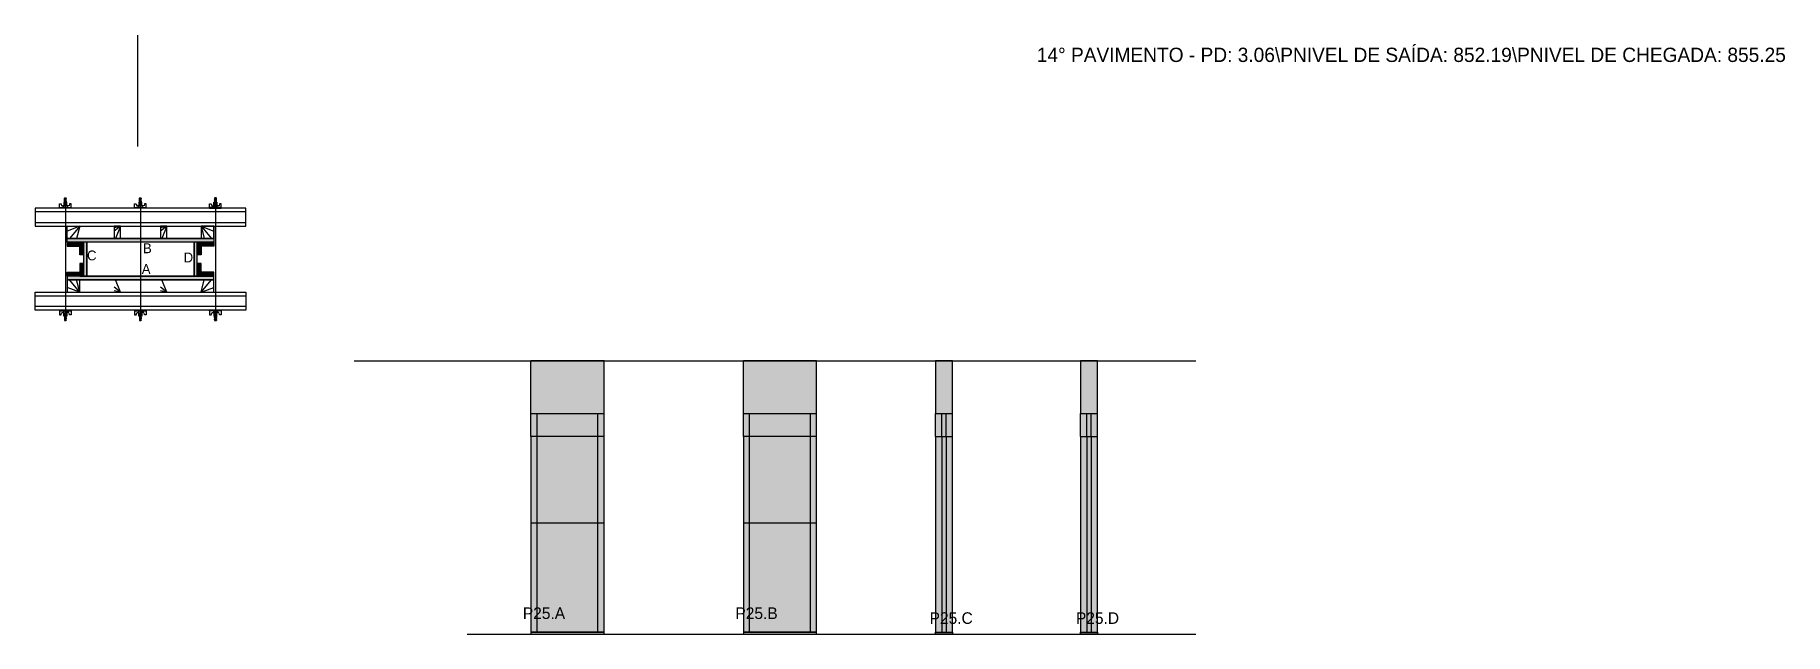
# Model space of a CAD drawing. Header units: metres. Extents: x 5745 to 7704, y 5139 to 5810.
import ezdxf

# ---------------------------------------------------------------- set-up
doc = ezdxf.new("R2010")
doc.units = ezdxf.units.M
for name, color, linetype in [('CHAPA', 7, 'Continuous'), ('COTA', 7, 'Continuous'), ('Hachura', 7, 'Continuous'), ('Madeira', 7, 'Continuous'), ('NOMENCLATURA', 7, 'Continuous'), ('Nível', 7, 'Continuous'), ('Painéis', 7, 'Continuous'), ('Perfil Metálico', 7, 'Continuous'), ('SARR_2.2x7', 7, 'Continuous'), ('SARRAFO', 7, 'Continuous'), ('Texto Seção', 7, 'Continuous'), ('TEXTO_GERAL', 7, 'Continuous')]:
    doc.layers.add(name, color=color, linetype=linetype)

msp = doc.modelspace()

# ---------------------------------------------------------------- hatches: boundary and pattern name
at = {"layer": 'COTA'}
h = msp.add_hatch(color=7, dxfattribs=at)
h.dxf.hatch_style = 1
h.paths.add_polyline_path([(6381.8, 5386), (6381.8, 5445), (6381.8, 5445), (6299.8, 5445), (6299.8, 5445), (6299.8, 5386), (6299.8, 5386), (6381.8, 5386), (6381.8, 5386)])
h = msp.add_hatch(color=7, dxfattribs=at)
h.dxf.hatch_style = 1
h.paths.add_polyline_path([(6619.7, 5386), (6619.7, 5445), (6619.7, 5445), (6537.7, 5445), (6537.7, 5445), (6537.7, 5386), (6537.7, 5386), (6619.7, 5386)])
h = msp.add_hatch(color=7, dxfattribs=at)
h.dxf.hatch_style = 1
h.paths.add_polyline_path([(6771.7, 5386), (6771.7, 5445), (6771.7, 5445), (6752.7, 5445), (6752.7, 5445), (6752.7, 5386), (6752.7, 5386), (6771.7, 5386), (6771.7, 5386)])
h = msp.add_hatch(color=7, dxfattribs=at)
h.dxf.hatch_style = 1
h.paths.add_polyline_path([(6934.2, 5386), (6934.2, 5445), (6934.2, 5445), (6915.2, 5445), (6915.2, 5445), (6915.2, 5386), (6915.2, 5386), (6934.2, 5386), (6934.2, 5386)])
at = {"layer": 'Hachura'}
h = msp.add_hatch(color=7, dxfattribs=at)
h.dxf.hatch_style = 1
h.paths.add_polyline_path([(5780.7, 5577.7), (5780.7, 5581.7), (5780.7, 5581.7), (5944.7, 5581.7), (5944.7, 5581.7), (5944.7, 5577.7), (5944.7, 5577.7), (5780.7, 5577.7)])
h = msp.add_hatch(color=7, dxfattribs=at)
h.dxf.hatch_style = 1
h.paths.add_polyline_path([(5780.7, 5577.7), (5780.7, 5581.7), (5780.7, 5581.7), (5944.7, 5581.7), (5944.7, 5581.7), (5944.7, 5577.7), (5944.7, 5577.7), (5780.7, 5577.7)])
h = msp.add_hatch(color=7, dxfattribs=at)
h.dxf.hatch_style = 1
h.paths.add_polyline_path([(5794.7, 5577.7), (5794.7, 5573.3), (5794.7, 5573.3), (5780.7, 5573.3), (5780.7, 5573.3), (5780.7, 5577.7), (5780.7, 5577.7), (5794.7, 5577.7)])
h = msp.add_hatch(color=7, dxfattribs=at)
h.dxf.hatch_style = 1
h.paths.add_polyline_path([(5799.1, 5577.7), (5794.7, 5577.7), (5794.7, 5577.7), (5794.7, 5563.7), (5794.7, 5563.7), (5799.1, 5563.7), (5799.1, 5563.7), (5799.1, 5577.7)])
h = msp.add_hatch(color=7, dxfattribs=at)
h.dxf.hatch_style = 1
h.paths.add_polyline_path([(5802.7, 5577.7), (5799.1, 5577.7), (5799.1, 5577.7), (5799.1, 5539.7), (5799.1, 5539.7), (5802.7, 5539.7), (5802.7, 5539.7), (5802.7, 5577.7)])
h = msp.add_hatch(color=7, dxfattribs=at)
h.dxf.hatch_style = 1
h.paths.add_polyline_path([(5802.7, 5577.7), (5799.1, 5577.7), (5799.1, 5577.7), (5799.1, 5539.7), (5799.1, 5539.7), (5802.7, 5539.7), (5802.7, 5539.7), (5802.7, 5577.7)])
h = msp.add_hatch(color=7, dxfattribs=at)
h.dxf.hatch_style = 1
h.paths.add_polyline_path([(5926.3, 5577.7), (5922.7, 5577.7), (5922.7, 5577.7), (5922.7, 5539.7), (5922.7, 5539.7), (5926.3, 5539.7), (5926.3, 5539.7), (5926.3, 5577.7)])
h = msp.add_hatch(color=7, dxfattribs=at)
h.dxf.hatch_style = 1
h.paths.add_polyline_path([(5926.3, 5577.7), (5922.7, 5577.7), (5922.7, 5577.7), (5922.7, 5539.7), (5922.7, 5539.7), (5926.3, 5539.7), (5926.3, 5539.7), (5926.3, 5577.7)])
h = msp.add_hatch(color=7, dxfattribs=at)
h.dxf.hatch_style = 1
h.paths.add_polyline_path([(5930.7, 5577.7), (5926.3, 5577.7), (5926.3, 5577.7), (5926.3, 5563.7), (5926.3, 5563.7), (5930.7, 5563.7), (5930.7, 5563.7), (5930.7, 5577.7)])
h = msp.add_hatch(color=7, dxfattribs=at)
h.dxf.hatch_style = 1
h.paths.add_polyline_path([(5930.7, 5577.7), (5930.7, 5573.3), (5930.7, 5573.3), (5944.7, 5573.3), (5944.7, 5573.3), (5944.7, 5577.7), (5944.7, 5577.7), (5930.7, 5577.7)])
h = msp.add_hatch(color=7, dxfattribs=at)
h.dxf.hatch_style = 1
h.paths.add_polyline_path([(5799.1, 5539.7), (5794.7, 5539.7), (5794.7, 5539.7), (5794.7, 5553.7), (5794.7, 5553.7), (5799.1, 5553.7), (5799.1, 5553.7), (5799.1, 5539.7)])
h = msp.add_hatch(color=7, dxfattribs=at)
h.dxf.hatch_style = 1
h.paths.add_polyline_path([(5930.7, 5539.7), (5926.3, 5539.7), (5926.3, 5539.7), (5926.3, 5553.7), (5926.3, 5553.7), (5930.7, 5553.7), (5930.7, 5553.7), (5930.7, 5539.7)])
h = msp.add_hatch(color=7, dxfattribs=at)
h.dxf.hatch_style = 1
h.paths.add_polyline_path([(5794.7, 5539.7), (5794.7, 5544.1), (5794.7, 5544.1), (5780.7, 5544.1), (5780.7, 5544.1), (5780.7, 5539.7), (5780.7, 5539.7), (5794.7, 5539.7)])
h = msp.add_hatch(color=7, dxfattribs=at)
h.dxf.hatch_style = 1
h.paths.add_polyline_path([(5780.7, 5539.7), (5780.7, 5535.7), (5780.7, 5535.7), (5944.7, 5535.7), (5944.7, 5535.7), (5944.7, 5539.7), (5944.7, 5539.7), (5780.7, 5539.7)])
h = msp.add_hatch(color=7, dxfattribs=at)
h.dxf.hatch_style = 1
h.paths.add_polyline_path([(5780.7, 5539.7), (5780.7, 5535.7), (5780.7, 5535.7), (5944.7, 5535.7), (5944.7, 5535.7), (5944.7, 5539.7), (5944.7, 5539.7), (5780.7, 5539.7)])
h = msp.add_hatch(color=7, dxfattribs=at)
h.dxf.hatch_style = 1
h.paths.add_polyline_path([(5930.7, 5539.7), (5930.7, 5544.1), (5930.7, 5544.1), (5944.7, 5544.1), (5944.7, 5544.1), (5944.7, 5539.7), (5944.7, 5539.7), (5930.7, 5539.7)])
h = msp.add_hatch(color=7, dxfattribs=at)
h.dxf.hatch_style = 1
h.paths.add_polyline_path([(6381.8, 5139), (6381.8, 5386), (6381.8, 5386), (6299.8, 5386), (6299.8, 5386), (6299.8, 5139), (6299.8, 5139), (6381.8, 5139)])
h = msp.add_hatch(color=7, dxfattribs=at)
h.dxf.hatch_style = 1
h.paths.add_polyline_path([(6619.7, 5139), (6619.7, 5386), (6619.7, 5386), (6537.7, 5386), (6537.7, 5386), (6537.7, 5139), (6537.7, 5139), (6619.7, 5139)])
h = msp.add_hatch(color=7, dxfattribs=at)
h.dxf.hatch_style = 1
h.paths.add_polyline_path([(6771.7, 5386), (6752.7, 5386), (6752.7, 5386), (6752.7, 5139), (6752.7, 5139), (6771.7, 5139), (6771.7, 5139), (6771.7, 5386)])
h = msp.add_hatch(color=7, dxfattribs=at)
h.dxf.hatch_style = 1
h.paths.add_polyline_path([(6934.2, 5386), (6915.2, 5386), (6915.2, 5386), (6915.2, 5139), (6915.2, 5139), (6934.2, 5139), (6934.2, 5139), (6934.2, 5386)])

# ---------------------------------------------------------------- linework, layer by layer
at = {"layer": 'CHAPA', "color": 7, "lineweight": 25}
for points in [[(5780.7, 5577.7), (5780.7, 5581.7), (5944.7, 5581.7), (5944.7, 5577.7)], [(5780.7, 5577.7), (5780.7, 5581.7), (5944.7, 5581.7), (5944.7, 5577.7)], [(5802.7, 5577.7), (5799.1, 5577.7), (5799.1, 5539.7), (5802.7, 5539.7)], [(5802.7, 5577.7), (5799.1, 5577.7), (5799.1, 5539.7), (5802.7, 5539.7)], [(5926.3, 5577.7), (5922.7, 5577.7), (5922.7, 5539.7), (5926.3, 5539.7)], [(5926.3, 5577.7), (5922.7, 5577.7), (5922.7, 5539.7), (5926.3, 5539.7)], [(5780.7, 5539.7), (5780.7, 5535.7), (5944.7, 5535.7), (5944.7, 5539.7)], [(5780.7, 5539.7), (5780.7, 5535.7), (5944.7, 5535.7), (5944.7, 5539.7)]]:
    msp.add_lwpolyline(points, close=True, dxfattribs=at)
at = {"layer": 'COTA', "color": 7, "lineweight": 25}
for p, q in [((6299.8, 5386), (6299.8, 5445)), ((6381.8, 5445), (6299.8, 5445)), ((6381.8, 5386), (6381.8, 5445)), ((6619.7, 5445), (6537.7, 5445)), ((6537.7, 5386), (6537.7, 5445)), ((6619.7, 5386), (6619.7, 5445))]:
    msp.add_line(p, q, dxfattribs=at)
for points in [[(6771.7, 5386), (6771.7, 5445), (6752.7, 5445), (6752.7, 5386)], [(6934.2, 5386), (6934.2, 5445), (6915.2, 5445), (6915.2, 5386)]]:
    msp.add_lwpolyline(points, dxfattribs=at)
at = {"layer": 'Defpoints', "color": 7, "lineweight": 25}
msp.add_line((5859.7, 5684.7), (5859.7, 5809.7), dxfattribs=at)
at = {"layer": 'Hachura', "color": 7, "lineweight": 25}
for p, q in [((5779.7, 5625.4), (5777.5, 5626.5)), ((5779.7, 5624.3), (5777.5, 5625.3)), ((5779.7, 5623.1), (5777.5, 5624.2)), ((5778.8, 5622.4), (5777.5, 5623)), ((5777.6, 5627.1), (5777.9, 5627.5)), ((5777.6, 5626.8), (5777.6, 5627.1)), ((5777.6, 5627.1), (5777.6, 5627.1)), ((5779.6, 5627.1), (5777.6, 5627.1)), ((5777.6, 5626.8), (5779.6, 5625.9)), ((5777.6, 5626.8), (5779.6, 5625.9)), ((5777.6, 5626.7), (5779.7, 5625.6)), ((5777.6, 5625.7), (5777.6, 5626.3)), ((5779.6, 5625.3), (5777.6, 5626.3)), ((5777.6, 5625.7), (5779.6, 5624.7)), ((5777.6, 5625.6), (5779.7, 5624.5)), ((5777.6, 5624.5), (5777.6, 5625.1)), ((5779.6, 5624.2), (5777.6, 5625.1)), ((5777.6, 5624.9), (5777.6, 5625.1)), ((5777.6, 5624.5), (5779.6, 5623.5)), ((5777.6, 5624.4), (5779.7, 5623.3)), ((5777.6, 5623.3), (5777.6, 5624)), ((5779.6, 5623), (5777.6, 5624)), ((5777.6, 5623.3), (5779.6, 5622.4)), ((5778.5, 5622.4), (5777.6, 5622.8)), ((5777.6, 5622.4), (5777.6, 5622.8)), ((5777.9, 5627.5), (5779.2, 5627.5)), ((5779.6, 5626.5), (5778.3, 5627.1)), ((5779.7, 5626.6), (5778.5, 5627.1)), ((5778.7, 5626.5), (5778.7, 5494.7)), ((5779, 5627.1), (5779.7, 5626.8)), ((5779.6, 5627.1), (5779.2, 5627.5)), ((5779.3, 5627.1), (5779.6, 5627)), ((5779.6, 5627), (5779.6, 5627.1)), ((5779.6, 5626.5), (5779.6, 5625.9)), ((5779.6, 5624.7), (5779.6, 5625.3)), ((5779.6, 5624), (5779.6, 5624.2)), ((5779.6, 5624), (5779.6, 5623.5)), ((5779.6, 5623), (5779.6, 5622.4)), ((5863.7, 5625.4), (5861.5, 5626.5)), ((5863.7, 5624.3), (5861.5, 5625.3)), ((5863.7, 5623.1), (5861.5, 5624.2)), ((5862.8, 5622.4), (5861.5, 5623)), ((5861.6, 5627.1), (5861.9, 5627.5)), ((5861.6, 5626.8), (5861.6, 5627.1)), ((5861.6, 5627.1), (5861.6, 5627.1)), ((5863.6, 5627.1), (5861.6, 5627.1)), ((5861.6, 5626.8), (5863.6, 5625.9)), ((5861.6, 5626.8), (5863.6, 5625.9)), ((5861.6, 5626.7), (5863.7, 5625.6)), ((5861.6, 5625.7), (5861.6, 5626.3)), ((5863.6, 5625.3), (5861.6, 5626.3)), ((5861.6, 5625.7), (5863.6, 5624.7)), ((5861.6, 5625.6), (5863.7, 5624.5)), ((5861.6, 5624.5), (5861.6, 5625.1)), ((5863.6, 5624.2), (5861.6, 5625.1)), ((5861.6, 5624.9), (5861.6, 5625.1)), ((5861.6, 5624.5), (5863.6, 5623.5)), ((5861.6, 5624.4), (5863.7, 5623.3)), ((5861.6, 5623.3), (5861.6, 5624)), ((5863.6, 5623), (5861.6, 5624)), ((5861.6, 5623.3), (5863.6, 5622.4)), ((5862.5, 5622.4), (5861.6, 5622.8)), ((5861.6, 5622.4), (5861.6, 5622.8)), ((5861.9, 5627.5), (5863.2, 5627.5)), ((5863.6, 5626.5), (5862.3, 5627.1)), ((5863.7, 5626.6), (5862.5, 5627.1)), ((5862.7, 5626.5), (5862.7, 5494.7)), ((5863, 5627.1), (5863.7, 5626.8)), ((5863.6, 5627.1), (5863.2, 5627.5)), ((5863.3, 5627.1), (5863.6, 5627)), ((5863.6, 5627), (5863.6, 5627.1)), ((5863.6, 5626.5), (5863.6, 5625.9)), ((5863.6, 5624.7), (5863.6, 5625.3)), ((5863.6, 5624), (5863.6, 5624.2)), ((5863.6, 5624), (5863.6, 5623.5)), ((5863.6, 5623), (5863.6, 5622.4)), ((5946.3, 5627.1), (5945.6, 5626.8)), ((5947.8, 5626.7), (5945.6, 5625.6)), ((5947.8, 5625.6), (5945.6, 5624.5)), ((5947.8, 5624.4), (5945.6, 5623.3)), ((5945.7, 5626.6), (5946.8, 5627.1)), ((5945.7, 5625.4), (5947.8, 5626.5)), ((5945.7, 5624.3), (5947.8, 5625.3)), ((5945.7, 5623.1), (5947.8, 5624.2)), ((5945.8, 5627.1), (5946.1, 5627.5)), ((5946, 5627.1), (5945.8, 5627)), ((5945.8, 5627), (5945.8, 5627.1)), ((5945.8, 5626.5), (5947, 5627.1)), ((5945.8, 5627.1), (5947.7, 5627.1)), ((5947.7, 5626.8), (5945.8, 5625.9)), ((5947.7, 5626.8), (5945.8, 5625.9)), ((5945.8, 5626.5), (5945.8, 5625.9)), ((5945.8, 5625.3), (5947.7, 5626.3)), ((5947.7, 5625.7), (5945.8, 5624.7)), ((5945.8, 5624.7), (5945.8, 5625.3)), ((5945.8, 5624.2), (5947.7, 5625.1)), ((5947.7, 5624.5), (5945.8, 5623.5)), ((5945.8, 5624), (5945.8, 5624.2)), ((5945.8, 5624), (5945.8, 5623.5)), ((5945.8, 5623), (5947.7, 5624)), ((5947.7, 5623.3), (5945.8, 5622.4)), ((5945.8, 5623), (5945.8, 5622.4)), ((5947.4, 5627.5), (5946.1, 5627.5)), ((5946.5, 5622.4), (5947.8, 5623)), ((5946.7, 5626.5), (5946.7, 5494.7)), ((5946.8, 5622.4), (5947.7, 5622.8)), ((5947.7, 5627.1), (5947.4, 5627.5)), ((5947.7, 5626.8), (5947.7, 5627.1)), ((5947.7, 5627.1), (5947.7, 5627.1)), ((5947.7, 5625.7), (5947.7, 5626.3)), ((5947.7, 5624.5), (5947.7, 5625.1)), ((5947.7, 5624.9), (5947.7, 5625.1)), ((5947.7, 5623.3), (5947.7, 5624)), ((5947.7, 5622.4), (5947.7, 5622.8)), ((5772.2, 5615.7), (5772.2, 5620.8)), ((5772.2, 5620.8), (5773.9, 5620.8)), ((5772.2, 5616.6), (5785.1, 5616.6)), ((5772.2, 5616.6), (5777.4, 5616.6)), ((5785.1, 5615.7), (5772.2, 5615.7)), ((5772.4, 5616.6), (5772.4, 5615.7)), ((5772.6, 5616.6), (5772.6, 5615.7)), ((5772.9, 5616.6), (5772.9, 5615.7)), ((5773.4, 5616.6), (5773.4, 5615.7)), ((5773.9, 5620.8), (5774.5, 5618.6)), ((5774.2, 5616.6), (5774.2, 5615.7)), ((5774.8, 5618.4), (5776.7, 5618.4)), ((5775.6, 5616.6), (5775.6, 5615.7)), ((5784.2, 5615.7), (5776.3, 5615.7)), ((5776.7, 5619.1), (5780.6, 5619.1)), ((5776.7, 5616.6), (5776.7, 5619.1)), ((5778.7, 5616.6), (5776.7, 5616.6)), ((5780.3, 5622.4), (5777, 5622.4)), ((5777, 5622.4), (5777, 5619.1)), ((5780.3, 5622.3), (5777, 5622.3)), ((5777.4, 5616.6), (5778, 5616.6)), ((5777.7, 5616.2), (5777.7, 5616.5)), ((5777.7, 5615.8), (5777.7, 5616.2)), ((5778, 5622.4), (5778, 5619.1)), ((5778.3, 5616.6), (5778.3, 5618.6)), ((5778.7, 5616.6), (5778.7, 5615.7)), ((5778.9, 5618.6), (5778.9, 5616.6)), ((5779.6, 5622.4), (5779.6, 5619.1)), ((5779.6, 5616.4), (5779.6, 5616)), ((5780.3, 5619.1), (5780.3, 5622.4)), ((5780.6, 5619.1), (5780.3, 5619.1)), ((5780.6, 5619.1), (5780.3, 5619.1)), ((5780.6, 5619.1), (5780.6, 5616.6)), ((5782.5, 5618.4), (5780.6, 5618.4)), ((5781.7, 5616.6), (5781.7, 5615.7)), ((5783.4, 5620.8), (5782.8, 5618.6)), ((5783.1, 5616.6), (5783.1, 5615.7)), ((5785.1, 5620.8), (5783.4, 5620.8)), ((5784, 5616.6), (5784, 5615.7)), ((5784.4, 5616.6), (5784.4, 5615.7)), ((5784.8, 5616.6), (5784.8, 5615.7)), ((5785, 5616.6), (5785, 5615.7)), ((5785.1, 5616.6), (5785.1, 5620.8)), ((5785.1, 5616.6), (5785.1, 5615.7)), ((5856.2, 5615.7), (5856.2, 5620.8)), ((5856.2, 5620.8), (5857.9, 5620.8)), ((5856.2, 5616.6), (5869.1, 5616.6)), ((5856.2, 5616.6), (5861.4, 5616.6)), ((5869.1, 5615.7), (5856.2, 5615.7)), ((5856.4, 5616.6), (5856.4, 5615.7)), ((5856.6, 5616.6), (5856.6, 5615.7)), ((5856.9, 5616.6), (5856.9, 5615.7)), ((5857.4, 5616.6), (5857.4, 5615.7)), ((5857.9, 5620.8), (5858.5, 5618.6)), ((5858.2, 5616.6), (5858.2, 5615.7)), ((5858.8, 5618.4), (5860.7, 5618.4)), ((5859.6, 5616.6), (5859.6, 5615.7)), ((5868.2, 5615.7), (5860.3, 5615.7)), ((5860.7, 5619.1), (5864.6, 5619.1)), ((5860.7, 5616.6), (5860.7, 5619.1)), ((5862.7, 5616.6), (5860.7, 5616.6)), ((5864.3, 5622.4), (5861, 5622.4)), ((5861, 5622.4), (5861, 5619.1)), ((5864.3, 5622.3), (5861, 5622.3)), ((5861.4, 5616.6), (5862, 5616.6)), ((5861.7, 5616.2), (5861.7, 5616.5)), ((5861.7, 5615.8), (5861.7, 5616.2)), ((5862, 5622.4), (5862, 5619.1)), ((5862.3, 5616.6), (5862.3, 5618.6)), ((5862.7, 5616.6), (5862.7, 5615.7)), ((5862.9, 5618.6), (5862.9, 5616.6)), ((5863.6, 5622.4), (5863.6, 5619.1)), ((5863.6, 5616.4), (5863.6, 5616)), ((5864.3, 5619.1), (5864.3, 5622.4)), ((5864.6, 5619.1), (5864.3, 5619.1)), ((5864.6, 5619.1), (5864.3, 5619.1)), ((5864.6, 5619.1), (5864.6, 5616.6)), ((5866.5, 5618.4), (5864.6, 5618.4)), ((5865.7, 5616.6), (5865.7, 5615.7)), ((5867.4, 5620.8), (5866.8, 5618.6)), ((5867.1, 5616.6), (5867.1, 5615.7)), ((5869.1, 5620.8), (5867.4, 5620.8)), ((5868, 5616.6), (5868, 5615.7)), ((5868.4, 5616.6), (5868.4, 5615.7)), ((5868.8, 5616.6), (5868.8, 5615.7)), ((5869, 5616.6), (5869, 5615.7)), ((5869.1, 5616.6), (5869.1, 5620.8)), ((5869.1, 5616.6), (5869.1, 5615.7)), ((5940.2, 5616.6), (5940.2, 5620.8)), ((5940.2, 5620.8), (5941.9, 5620.8)), ((5953.1, 5616.6), (5940.2, 5616.6)), ((5940.2, 5616.6), (5940.2, 5615.7)), ((5940.2, 5615.7), (5953.1, 5615.7)), ((5940.4, 5616.6), (5940.4, 5615.7)), ((5940.6, 5616.6), (5940.6, 5615.7)), ((5940.9, 5616.6), (5940.9, 5615.7)), ((5941.2, 5615.7), (5949, 5615.7)), ((5941.4, 5616.6), (5941.4, 5615.7)), ((5941.9, 5620.8), (5942.5, 5618.6)), ((5942.2, 5616.6), (5942.2, 5615.7)), ((5942.8, 5618.4), (5944.7, 5618.4)), ((5943.6, 5616.6), (5943.6, 5615.7)), ((5948.6, 5619.1), (5944.7, 5619.1)), ((5944.7, 5619.1), (5944.7, 5616.6)), ((5944.7, 5619.1), (5945, 5619.1)), ((5944.7, 5619.1), (5945, 5619.1)), ((5945, 5622.4), (5948.3, 5622.4)), ((5945, 5619.1), (5945, 5622.4)), ((5945, 5622.3), (5948.3, 5622.3)), ((5945.7, 5616.4), (5945.7, 5616)), ((5945.8, 5622.4), (5945.8, 5619.1)), ((5946.5, 5618.6), (5946.5, 5616.6)), ((5946.7, 5616.6), (5948.6, 5616.6)), ((5946.7, 5616.6), (5946.7, 5615.7)), ((5947, 5616.6), (5947, 5618.6)), ((5947.3, 5622.4), (5947.3, 5619.1)), ((5948, 5616.6), (5947.3, 5616.6)), ((5947.6, 5616.2), (5947.6, 5616.5)), ((5947.6, 5615.8), (5947.6, 5616.2)), ((5953.1, 5616.6), (5948, 5616.6)), ((5948.3, 5622.4), (5948.3, 5619.1)), ((5948.6, 5616.6), (5948.6, 5619.1)), ((5950.5, 5618.4), (5948.6, 5618.4)), ((5949.7, 5616.6), (5949.7, 5615.7)), ((5951.4, 5620.8), (5950.9, 5618.6)), ((5951.1, 5616.6), (5951.1, 5615.7)), ((5953.1, 5620.8), (5951.4, 5620.8)), ((5952, 5616.6), (5952, 5615.7)), ((5952.4, 5616.6), (5952.4, 5615.7)), ((5952.8, 5616.6), (5952.8, 5615.7)), ((5953, 5616.6), (5953, 5615.7)), ((5953.1, 5615.7), (5953.1, 5620.8)), ((5785.1, 5501.7), (5772.2, 5501.7)), ((5772.2, 5501.7), (5772.2, 5496.5)), ((5772.2, 5500.8), (5785.1, 5500.8)), ((5772.2, 5500.8), (5777.4, 5500.8)), ((5772.2, 5496.5), (5773.9, 5496.5)), ((5772.4, 5500.7), (5772.4, 5501.7)), ((5772.6, 5500.7), (5772.6, 5501.7)), ((5772.9, 5500.7), (5772.9, 5501.7)), ((5773.4, 5500.7), (5773.4, 5501.7)), ((5773.9, 5496.5), (5774.5, 5498.7)), ((5774.2, 5500.7), (5774.2, 5501.7)), ((5774.8, 5499), (5776.7, 5499)), ((5775.6, 5500.7), (5775.6, 5501.7)), ((5784.2, 5501.7), (5776.3, 5501.7)), ((5778.7, 5500.8), (5776.7, 5500.8)), ((5776.7, 5500.8), (5776.7, 5498.2)), ((5776.7, 5498.2), (5780.6, 5498.2)), ((5777, 5495), (5777, 5498.2)), ((5780.3, 5495), (5777, 5495)), ((5780.3, 5495), (5777, 5495)), ((5777.4, 5500.8), (5778, 5500.8)), ((5778.8, 5495), (5777.5, 5494.3)), ((5779.7, 5494.2), (5777.5, 5493.2)), ((5779.7, 5493.1), (5777.5, 5492)), ((5779.7, 5491.9), (5777.5, 5490.8)), ((5777.6, 5494), (5779.6, 5495)), ((5778.5, 5495), (5777.6, 5494.5)), ((5777.6, 5495), (5777.6, 5494.5)), ((5779.6, 5494.3), (5777.6, 5493.3)), ((5777.6, 5494), (5777.6, 5493.3)), ((5777.6, 5492.9), (5779.7, 5494)), ((5777.6, 5492.8), (5779.6, 5493.8)), ((5779.6, 5493.2), (5777.6, 5492.2)), ((5777.6, 5492.8), (5777.6, 5492.2)), ((5777.6, 5491.8), (5779.7, 5492.8)), ((5777.6, 5491.7), (5779.6, 5492.6)), ((5777.6, 5492.4), (5777.6, 5492.2)), ((5779.6, 5492), (5777.6, 5491)), ((5777.6, 5491.7), (5777.6, 5491)), ((5777.6, 5490.6), (5779.7, 5491.7)), ((5777.6, 5490.5), (5779.6, 5491.5)), ((5777.6, 5490.5), (5779.6, 5491.5)), ((5777.6, 5490.5), (5777.6, 5490.2)), ((5777.6, 5490.2), (5777.6, 5490.2)), ((5777.6, 5490.2), (5777.9, 5489.9)), ((5779.6, 5490.2), (5777.6, 5490.2)), ((5777.7, 5501.5), (5777.7, 5501.1)), ((5777.7, 5501.1), (5777.7, 5500.9)), ((5777.9, 5489.9), (5779.2, 5489.9)), ((5778, 5495), (5778, 5498.2)), ((5778.3, 5500.8), (5778.3, 5498.8)), ((5779.6, 5490.8), (5778.3, 5490.2)), ((5779.7, 5490.8), (5778.5, 5490.2)), ((5778.7, 5500.8), (5778.7, 5501.7)), ((5778.9, 5498.8), (5778.9, 5500.8)), ((5779, 5490.2), (5779.7, 5490.5)), ((5779.6, 5490.2), (5779.2, 5489.9)), ((5779.3, 5490.2), (5779.6, 5490.3)), ((5779.6, 5500.9), (5779.6, 5501.3)), ((5779.6, 5495), (5779.6, 5498.2)), ((5779.6, 5494.3), (5779.6, 5495)), ((5779.6, 5493.4), (5779.6, 5493.8)), ((5779.6, 5493.4), (5779.6, 5493.2)), ((5779.6, 5492.6), (5779.6, 5492)), ((5779.6, 5490.8), (5779.6, 5491.5)), ((5779.6, 5490.3), (5779.6, 5490.2)), ((5780.3, 5498.2), (5780.3, 5495)), ((5780.6, 5498.2), (5780.3, 5498.2)), ((5780.6, 5498.2), (5780.3, 5498.2)), ((5780.6, 5498.2), (5780.6, 5500.8)), ((5782.5, 5499), (5780.6, 5499)), ((5781.7, 5500.7), (5781.7, 5501.7)), ((5783.4, 5496.5), (5782.8, 5498.7)), ((5783.1, 5500.7), (5783.1, 5501.7)), ((5785.1, 5496.5), (5783.4, 5496.5)), ((5784, 5500.7), (5784, 5501.7)), ((5784.4, 5500.7), (5784.4, 5501.7)), ((5784.8, 5500.7), (5784.8, 5501.7)), ((5785, 5500.7), (5785, 5501.7)), ((5785.1, 5500.8), (5785.1, 5501.7)), ((5785.1, 5500.8), (5785.1, 5496.5)), ((5869.1, 5501.7), (5856.2, 5501.7)), ((5856.2, 5501.7), (5856.2, 5496.5)), ((5856.2, 5500.8), (5869.1, 5500.8)), ((5856.2, 5500.8), (5861.4, 5500.8)), ((5856.2, 5496.5), (5857.9, 5496.5)), ((5856.4, 5500.7), (5856.4, 5501.7)), ((5856.6, 5500.7), (5856.6, 5501.7)), ((5856.9, 5500.7), (5856.9, 5501.7)), ((5857.4, 5500.7), (5857.4, 5501.7)), ((5857.9, 5496.5), (5858.5, 5498.7)), ((5858.2, 5500.7), (5858.2, 5501.7)), ((5858.8, 5499), (5860.7, 5499)), ((5859.6, 5500.7), (5859.6, 5501.7)), ((5868.2, 5501.7), (5860.3, 5501.7)), ((5862.7, 5500.8), (5860.7, 5500.8)), ((5860.7, 5500.8), (5860.7, 5498.2)), ((5860.7, 5498.2), (5864.6, 5498.2)), ((5861, 5495), (5861, 5498.2)), ((5864.3, 5495), (5861, 5495)), ((5864.3, 5495), (5861, 5495)), ((5861.4, 5500.8), (5862, 5500.8)), ((5862.8, 5495), (5861.5, 5494.3)), ((5863.7, 5494.2), (5861.5, 5493.2)), ((5863.7, 5493.1), (5861.5, 5492)), ((5863.7, 5491.9), (5861.5, 5490.8)), ((5861.6, 5494), (5863.6, 5495)), ((5862.5, 5495), (5861.6, 5494.5)), ((5861.6, 5495), (5861.6, 5494.5)), ((5863.6, 5494.3), (5861.6, 5493.3)), ((5861.6, 5494), (5861.6, 5493.3)), ((5861.6, 5492.9), (5863.7, 5494)), ((5861.6, 5492.8), (5863.6, 5493.8)), ((5863.6, 5493.2), (5861.6, 5492.2)), ((5861.6, 5492.8), (5861.6, 5492.2)), ((5861.6, 5491.8), (5863.7, 5492.8)), ((5861.6, 5491.7), (5863.6, 5492.6)), ((5861.6, 5492.4), (5861.6, 5492.2)), ((5863.6, 5492), (5861.6, 5491)), ((5861.6, 5491.7), (5861.6, 5491)), ((5861.6, 5490.6), (5863.7, 5491.7)), ((5861.6, 5490.5), (5863.6, 5491.5)), ((5861.6, 5490.5), (5863.6, 5491.5)), ((5861.6, 5490.5), (5861.6, 5490.2)), ((5861.6, 5490.2), (5861.6, 5490.2)), ((5861.6, 5490.2), (5861.9, 5489.9)), ((5863.6, 5490.2), (5861.6, 5490.2)), ((5861.7, 5501.5), (5861.7, 5501.1)), ((5861.7, 5501.1), (5861.7, 5500.9)), ((5861.9, 5489.9), (5863.2, 5489.9)), ((5862, 5495), (5862, 5498.2)), ((5862.3, 5500.8), (5862.3, 5498.8)), ((5863.6, 5490.8), (5862.3, 5490.2)), ((5863.7, 5490.8), (5862.5, 5490.2)), ((5862.7, 5500.8), (5862.7, 5501.7)), ((5862.9, 5498.8), (5862.9, 5500.8)), ((5863, 5490.2), (5863.7, 5490.5)), ((5863.6, 5490.2), (5863.2, 5489.9)), ((5863.3, 5490.2), (5863.6, 5490.3)), ((5863.6, 5500.9), (5863.6, 5501.3)), ((5863.6, 5495), (5863.6, 5498.2)), ((5863.6, 5494.3), (5863.6, 5495)), ((5863.6, 5493.4), (5863.6, 5493.8)), ((5863.6, 5493.4), (5863.6, 5493.2)), ((5863.6, 5492.6), (5863.6, 5492)), ((5863.6, 5490.8), (5863.6, 5491.5)), ((5863.6, 5490.3), (5863.6, 5490.2)), ((5864.3, 5498.2), (5864.3, 5495)), ((5864.6, 5498.2), (5864.3, 5498.2)), ((5864.6, 5498.2), (5864.3, 5498.2)), ((5864.6, 5498.2), (5864.6, 5500.8)), ((5866.5, 5499), (5864.6, 5499)), ((5865.7, 5500.7), (5865.7, 5501.7)), ((5867.4, 5496.5), (5866.8, 5498.7)), ((5867.1, 5500.7), (5867.1, 5501.7)), ((5869.1, 5496.5), (5867.4, 5496.5)), ((5868, 5500.7), (5868, 5501.7)), ((5868.4, 5500.7), (5868.4, 5501.7)), ((5868.8, 5500.7), (5868.8, 5501.7)), ((5869, 5500.7), (5869, 5501.7)), ((5869.1, 5500.8), (5869.1, 5501.7)), ((5869.1, 5500.8), (5869.1, 5496.5)), ((5940.2, 5501.7), (5953.1, 5501.7)), ((5940.2, 5500.8), (5940.2, 5501.7)), ((5953.1, 5500.8), (5940.2, 5500.8)), ((5940.2, 5500.8), (5940.2, 5496.5)), ((5940.2, 5496.5), (5941.9, 5496.5)), ((5940.4, 5500.7), (5940.4, 5501.7)), ((5940.6, 5500.7), (5940.6, 5501.7)), ((5940.9, 5500.7), (5940.9, 5501.7)), ((5941.2, 5501.7), (5949, 5501.7)), ((5941.4, 5500.7), (5941.4, 5501.7)), ((5941.9, 5496.5), (5942.5, 5498.7)), ((5942.2, 5500.7), (5942.2, 5501.7)), ((5942.8, 5499), (5944.7, 5499)), ((5943.6, 5500.7), (5943.6, 5501.7)), ((5944.7, 5498.2), (5944.7, 5500.8)), ((5948.6, 5498.2), (5944.7, 5498.2)), ((5944.7, 5498.2), (5945, 5498.2)), ((5944.7, 5498.2), (5945, 5498.2)), ((5945, 5498.2), (5945, 5495)), ((5945, 5495), (5948.3, 5495)), ((5945, 5495), (5948.3, 5495)), ((5947.8, 5492.9), (5945.6, 5494)), ((5947.8, 5491.8), (5945.6, 5492.8)), ((5947.8, 5490.6), (5945.6, 5491.7)), ((5946.3, 5490.2), (5945.6, 5490.5)), ((5945.7, 5500.9), (5945.7, 5501.3)), ((5945.7, 5494.2), (5947.8, 5493.2)), ((5945.7, 5493.1), (5947.8, 5492)), ((5945.7, 5491.9), (5947.8, 5490.8)), ((5945.7, 5490.8), (5946.8, 5490.2)), ((5945.8, 5495), (5945.8, 5498.2)), ((5945.8, 5494.3), (5945.8, 5495)), ((5947.7, 5494), (5945.8, 5495)), ((5945.8, 5494.3), (5947.7, 5493.3)), ((5945.8, 5493.4), (5945.8, 5493.8)), ((5947.7, 5492.8), (5945.8, 5493.8)), ((5945.8, 5493.4), (5945.8, 5493.2)), ((5945.8, 5493.2), (5947.7, 5492.2)), ((5945.8, 5492.6), (5945.8, 5492)), ((5947.7, 5491.7), (5945.8, 5492.6)), ((5945.8, 5492), (5947.7, 5491)), ((5947.7, 5490.5), (5945.8, 5491.5)), ((5945.8, 5490.8), (5945.8, 5491.5)), ((5947.7, 5490.5), (5945.8, 5491.5)), ((5945.8, 5490.8), (5947, 5490.2)), ((5946, 5490.2), (5945.8, 5490.3)), ((5945.8, 5490.3), (5945.8, 5490.2)), ((5945.8, 5490.2), (5946.1, 5489.9)), ((5945.8, 5490.2), (5947.7, 5490.2)), ((5947.4, 5489.9), (5946.1, 5489.9)), ((5946.5, 5498.8), (5946.5, 5500.8)), ((5946.5, 5495), (5947.8, 5494.3)), ((5946.7, 5500.8), (5946.7, 5501.7)), ((5946.7, 5500.8), (5948.6, 5500.8)), ((5946.8, 5495), (5947.7, 5494.5)), ((5947, 5500.8), (5947, 5498.8)), ((5948, 5500.8), (5947.3, 5500.8)), ((5947.3, 5495), (5947.3, 5498.2)), ((5947.7, 5490.2), (5947.4, 5489.9)), ((5947.6, 5501.5), (5947.6, 5501.1)), ((5947.6, 5501.1), (5947.6, 5500.9)), ((5947.7, 5495), (5947.7, 5494.5)), ((5947.7, 5494), (5947.7, 5493.3)), ((5947.7, 5492.8), (5947.7, 5492.2)), ((5947.7, 5492.4), (5947.7, 5492.2)), ((5947.7, 5491.7), (5947.7, 5491)), ((5947.7, 5490.5), (5947.7, 5490.2)), ((5947.7, 5490.2), (5947.7, 5490.2)), ((5953.1, 5500.8), (5948, 5500.8)), ((5948.3, 5495), (5948.3, 5498.2)), ((5948.6, 5500.8), (5948.6, 5498.2)), ((5950.5, 5499), (5948.6, 5499)), ((5949.7, 5500.7), (5949.7, 5501.7)), ((5951.4, 5496.5), (5950.9, 5498.7)), ((5951.1, 5500.7), (5951.1, 5501.7)), ((5953.1, 5496.5), (5951.4, 5496.5)), ((5952, 5500.7), (5952, 5501.7)), ((5952.4, 5500.7), (5952.4, 5501.7)), ((5952.8, 5500.7), (5952.8, 5501.7)), ((5953, 5500.7), (5953, 5501.7)), ((5953.1, 5501.7), (5953.1, 5496.5))]:
    msp.add_line(p, q, dxfattribs=at)
at = {"layer": 'Madeira', "color": 7, "lineweight": 25}
for p, q in [((5794.7, 5595.7), (5780.7, 5590.2)), ((5794.7, 5595.7), (5783.2, 5581.7)), ((5794.7, 5595.7), (5791.2, 5581.7)), ((5840.2, 5595.7), (5833.2, 5589.9)), ((5840.2, 5595.7), (5833.2, 5593.9)), ((5840.2, 5595.7), (5834.7, 5581.7)), ((5892.2, 5595.7), (5885.2, 5589.9)), ((5892.2, 5595.7), (5885.2, 5593.9)), ((5892.2, 5595.7), (5886.7, 5581.7)), ((5930.7, 5595.7), (5942.2, 5581.7)), ((5930.7, 5595.7), (5934.1, 5581.7)), ((5930.7, 5595.7), (5944.7, 5590.2)), ((5794.7, 5521.7), (5780.7, 5527.1)), ((5794.7, 5521.7), (5783.2, 5535.7)), ((5794.7, 5521.7), (5791.2, 5535.7)), ((5840.2, 5521.7), (5833.2, 5527.4)), ((5840.2, 5521.7), (5834.7, 5535.7)), ((5892.2, 5521.7), (5885.2, 5527.4)), ((5892.2, 5521.7), (5886.7, 5535.7)), ((5930.7, 5521.6), (5942.2, 5535.7)), ((5930.7, 5521.6), (5934.1, 5535.7)), ((5930.7, 5521.6), (5944.7, 5527.1)), ((5840.2, 5521.7), (5833.2, 5523.4)), ((5892.2, 5521.7), (5885.2, 5523.4))]:
    msp.add_line(p, q, dxfattribs=at)
for points in [[(5944.7, 5595.7), (5944.7, 5581.7), (5780.7, 5581.7), (5780.7, 5595.7)], [(5840.2, 5595.7), (5833.2, 5595.7), (5833.2, 5581.7), (5840.2, 5581.7)], [(5892.2, 5595.7), (5885.2, 5595.7), (5885.2, 5581.7), (5892.2, 5581.7)], [(5930.7, 5595.7), (5930.7, 5581.7), (5944.7, 5581.7), (5944.7, 5595.7)], [(5794.7, 5521.7), (5794.7, 5535.7), (5780.7, 5535.7), (5780.7, 5521.7)], [(5944.7, 5521.7), (5944.7, 5535.7), (5780.7, 5535.7), (5780.7, 5521.7)]]:
    msp.add_lwpolyline(points, close=True, dxfattribs=at)
at = {"layer": 'Nível', "color": 7, "lineweight": 25}
for p, q in [((6102.1, 5445), (7044.2, 5445)), ((6228.3, 5139), (7044.2, 5139))]:
    msp.add_line(p, q, dxfattribs=at)
at = {"layer": 'Painéis', "color": 7, "lineweight": 25}
for p, q in [((6299.8, 5386), (6381.8, 5386)), ((6299.8, 5360), (6299.8, 5386)), ((6381.8, 5360), (6381.8, 5386)), ((6537.7, 5386), (6619.7, 5386)), ((6537.7, 5360), (6537.7, 5386)), ((6619.7, 5360), (6619.7, 5386)), ((6752.7, 5386), (6771.7, 5386)), ((6752.7, 5360), (6752.7, 5386)), ((6771.7, 5360), (6771.7, 5386)), ((6915.2, 5386), (6934.2, 5386)), ((6915.2, 5360), (6915.2, 5386)), ((6934.2, 5360), (6934.2, 5386)), ((6299.8, 5360), (6299.8, 5263)), ((6381.8, 5360), (6299.8, 5360)), ((6381.8, 5263), (6381.8, 5360)), ((6537.7, 5360), (6537.7, 5263)), ((6619.7, 5360), (6537.7, 5360)), ((6619.7, 5263), (6619.7, 5360)), ((6752.7, 5360), (6752.7, 5141)), ((6752.7, 5360), (6771.7, 5360)), ((6771.7, 5141), (6771.7, 5360)), ((6915.2, 5360), (6915.2, 5141)), ((6915.2, 5360), (6934.2, 5360)), ((6934.2, 5141), (6934.2, 5360)), ((6299.8, 5263), (6299.8, 5139)), ((6381.8, 5263), (6299.8, 5263)), ((6381.8, 5139), (6381.8, 5263)), ((6537.7, 5263), (6537.7, 5139)), ((6619.7, 5263), (6537.7, 5263)), ((6619.7, 5139), (6619.7, 5263)), ((6299.8, 5141), (6381.8, 5141)), ((6537.7, 5141), (6619.7, 5141)), ((6752.7, 5141), (6771.7, 5141)), ((6915.2, 5141), (6934.2, 5141))]:
    msp.add_line(p, q, dxfattribs=at)
for points in [[(5922.7, 5539.7), (5922.7, 5577.7), (5802.7, 5577.7), (5802.7, 5539.7)], [(6381.8, 5141), (6299.8, 5141), (6299.8, 5139), (6381.8, 5139)], [(6619.7, 5141), (6537.7, 5141), (6537.7, 5139), (6619.7, 5139)], [(6752.7, 5141), (6771.7, 5141), (6771.7, 5139), (6752.7, 5139)], [(6915.2, 5141), (6934.2, 5141), (6934.2, 5139), (6915.2, 5139)]]:
    msp.add_lwpolyline(points, close=True, dxfattribs=at)
at = {"layer": 'Perfil Metálico', "color": 7, "lineweight": 25}
for points in [[(5744.7, 5615.7), (5744.7, 5595.7), (5980.7, 5595.7), (5980.7, 5615.7)], [(5980.7, 5599.7), (5980.7, 5611.7), (5744.7, 5611.7), (5744.7, 5599.7)], [(5744.7, 5501.7), (5744.7, 5521.7), (5980.7, 5521.7), (5980.7, 5501.7)], [(5980.7, 5517.7), (5980.7, 5505.7), (5744.7, 5505.7), (5744.7, 5517.7)]]:
    msp.add_lwpolyline(points, close=True, dxfattribs=at)
at = {"layer": 'SARR_2.2x7', "color": 7, "lineweight": 25}
for p, q in [((6306.8, 5360), (6306.8, 5386)), ((6374.8, 5360), (6374.8, 5386)), ((6544.7, 5360), (6544.7, 5386)), ((6612.7, 5360), (6612.7, 5386)), ((6759.7, 5360), (6759.7, 5386)), ((6764.6, 5360), (6764.6, 5386)), ((6922.1, 5360), (6922.1, 5386)), ((6927.1, 5360), (6927.1, 5386)), ((6306.8, 5263), (6306.8, 5360)), ((6374.8, 5263), (6374.8, 5360)), ((6544.7, 5263), (6544.7, 5360)), ((6612.7, 5263), (6612.7, 5360)), ((6759.7, 5360), (6759.7, 5141)), ((6764.7, 5360), (6764.7, 5141)), ((6922.2, 5360), (6922.2, 5141)), ((6927.2, 5360), (6927.2, 5141)), ((6306.8, 5141), (6306.8, 5263)), ((6374.8, 5141), (6374.8, 5263)), ((6544.7, 5141), (6544.7, 5263)), ((6612.7, 5141), (6612.7, 5263)), ((6306.8, 5141), (6306.8, 5141)), ((6374.8, 5141), (6374.8, 5141)), ((6544.7, 5141), (6544.7, 5141)), ((6612.7, 5141), (6612.7, 5141))]:
    msp.add_line(p, q, dxfattribs=at)
at = {"layer": 'SARRAFO', "color": 7, "lineweight": 25}
for points in [[(5780.7, 5573.3), (5794.7, 5573.3), (5794.7, 5577.7), (5780.7, 5577.7)], [(5794.7, 5563.7), (5794.7, 5577.7), (5799.1, 5577.7), (5799.1, 5563.7)], [(5926.3, 5563.7), (5926.3, 5577.7), (5930.7, 5577.7), (5930.7, 5563.7)], [(5944.7, 5573.3), (5930.7, 5573.3), (5930.7, 5577.7), (5944.7, 5577.7)], [(5794.7, 5553.7), (5794.7, 5539.7), (5799.1, 5539.7), (5799.1, 5553.7)], [(5926.3, 5553.7), (5926.3, 5539.7), (5930.7, 5539.7), (5930.7, 5553.7)], [(5780.7, 5544.1), (5794.7, 5544.1), (5794.7, 5539.7), (5780.7, 5539.7)], [(5944.7, 5544.1), (5930.7, 5544.1), (5930.7, 5539.7), (5944.7, 5539.7)]]:
    msp.add_lwpolyline(points, close=True, dxfattribs=at)

# ---------------------------------------------------------------- texts
at = {"layer": 'NOMENCLATURA', "color": 7, "lineweight": 25}
msp.add_text('14° PAVIMENTO - PD: 3.06\\PNIVEL DE SAÍDA: 852.19\\PNIVEL DE CHEGADA: 855.25', height=16, dxfattribs=at).set_placement((6866.2, 5779.5))
at = {"layer": 'Texto Seção', "color": 7, "lineweight": 25}
for s, p in [('P25.A', (6290.8, 5155.8)), ('P25.B', (6528.8, 5155.8)), ('P25.C', (6746.2, 5150.3)), ('P25.D', (6910, 5150.3))]:
    msp.add_text(s, height=13, dxfattribs=at).set_placement(p)
at = {"layer": 'TEXTO_GERAL', "color": 7, "lineweight": 25}
for s, p in [('C', (5802.9, 5557.4)), ('B', (5865.6, 5565.4)), ('D', (5911.1, 5555.1)), ('A', (5864.2, 5542.2))]:
    msp.add_text(s, height=11, dxfattribs=at).set_placement(p)

doc.saveas('drawing.dxf')
